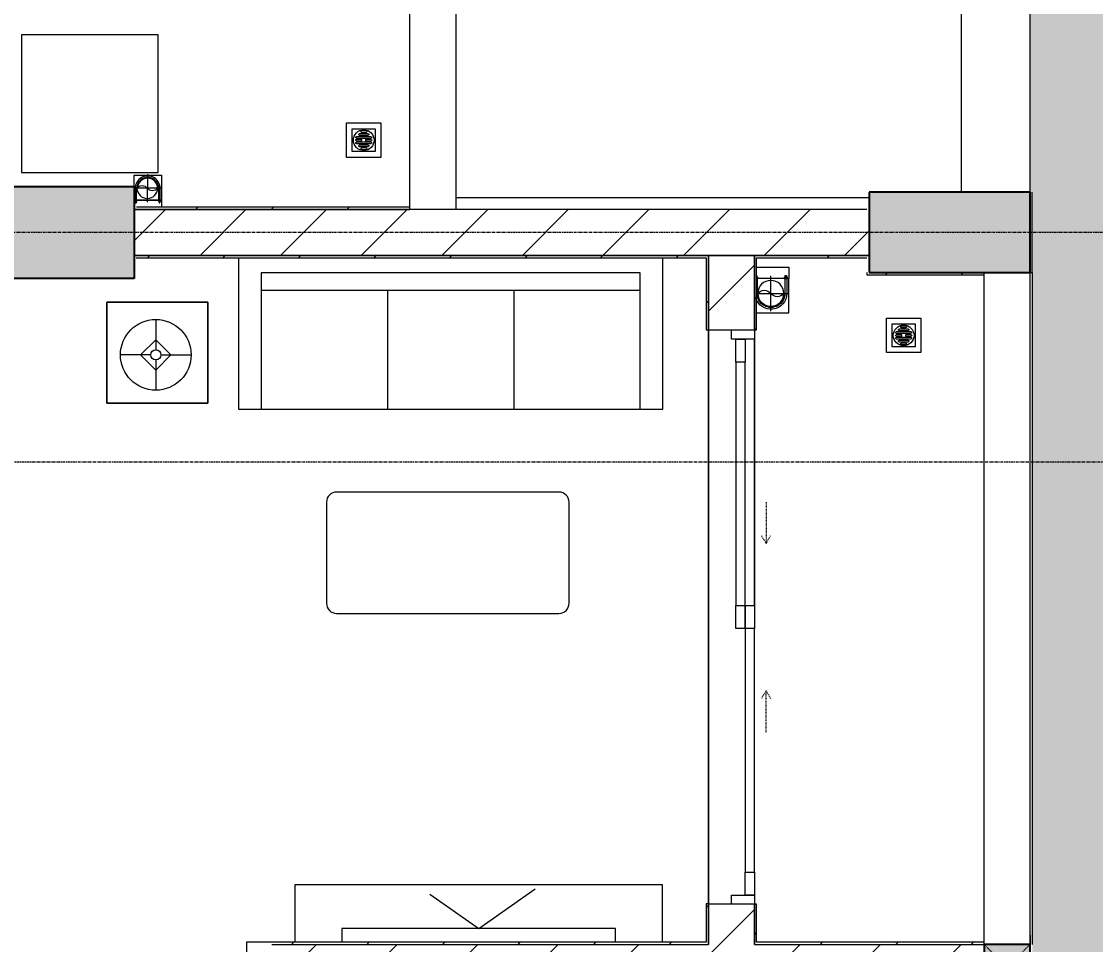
# Model space of a CAD drawing. Header units: millimetres. Extents: x 5121 to 246734, y -48180 to 129206.
# Drawn here: x 122863 to 127538, y 22437 to 26455 of the extents above; entities that cross this region are included whole.
import ezdxf

# ---------------------------------------------------------------- set-up
doc = ezdxf.new("R2010")
doc.units = ezdxf.units.MM
for name, pattern in [('Dash', [6, 3, -3]), ('Grid Line', [22.225, 12.7, -3.175, 3.175, -3.175]), ('IMPORT-CENTER _3_', [10.16, 6.35, -1.27, 1.27, -1.27])]:
    doc.linetypes.add(name, pattern=pattern)
for name, color, linetype, lineweight in [('0-1', 7, 'Continuous', 5), ('A-ANNO-DIMS', 211, 'Continuous', 9), ('A-ANNO-DIMS-310', 211, 'Continuous', 9), ('A-DOOR', 31, 'Continuous', 9), ('A-DOOR-FRAM', 31, 'Continuous', 9), ('A-DOOR-HDLN', 31, 'Dash', 9), ('A-FLOR-1', 50, 'Continuous', 9), ('A-FLOR-PATT', 8, 'Continuous', 9), ('A-WALL', 113, 'Continuous', 9), ('A-WALL-1', 250, 'Continuous', 18), ('A-WALL-2', 50, 'Continuous', 9), ('A-WALL-FNSH-1', 50, 'Continuous', 9), ('A-WALL-PATT-1', 9, 'Continuous', 9), ('A-WALL-PATT-2', 50, 'Continuous', 9), ('A-WALL-PATT-3', 111, 'Continuous', 9), ('G-IMPT', 8, 'Continuous', 9), ('G-IMPT-1', 254, 'Continuous', 9), ('G-IMPT-2', 8, 'IMPORT-CENTER _3_', 9), ('I-FURN', 30, 'Continuous', 9), ('I-FURN-1', 253, 'Continuous', 9), ('M-EQPM', 50, 'Continuous', 9), ('S-BEAM-1', 50, 'Continuous', 9), ('S-COLS-1', 7, 'Continuous', 5), ('S-COLS-2', 10, 'Continuous', 25), ('S-COLS-3', 50, 'Continuous', 9), ('S-COLS-5', 52, 'Continuous', 25), ('S-COLS-6', 52, 'Dash', 9), ('S-COLS-HDLN', 52, 'Dash', 9), ('S-GRID-1', 1, 'Grid Line', 9)]:
    doc.layers.add(name, color=color, linetype=linetype, lineweight=lineweight)
doc.styles.add('Arial_8', font='arial_0.ttf', dxfattribs={"width": 0.9, "height": 930})
doc.dimstyles.new('1_Dim_chi_tiet_khu_đất_2', dxfattribs={"dimscale": 304.8, "dimtxt": 948.841242, "dimasz": 1.220472, "dimexe": 1.01706, "dimexo": 0.0625, "dimgap": 0.101706, "dimtad": 1, "dimdec": 0, "dimrnd": 5, "dimzin": 0, "dimdsep": 46, "dimtxsty": 'Arial_8', "dimblk1": 'OBLIQUE', "dimblk2": 'OBLIQUE', "dimsah": 1, "dimcen": 0.09, "dimdle": 1.01706, "dimazin": 0, "dimtfac": 1, "dimtdec": 4, "dimtix": 1, "dimtmove": 0, "dimatfit": 3, "dimfxl": 3.051181, "dimfxlon": 1, "dimtvp": 1, "dimtolj": 1, "dimtzin": 0, "dimarcsym": 2})
pattern_1 = [(45, (0, 0), (-175.3625, 175.3625), [])]
pattern_2 = [(45, (0, 0), (-164.40233, 164.40233), [])]

# ---------------------------------------------------------------- blocks, each defined once
blk = doc.blocks.new('M_Concrete-Rectangular-Column2 - 400x1300-812637-TKCS_MB TỔNG THỂ TẦNG 1')
at = {"layer": 'S-COLS-3'}
blk.add_hatch(color=256, dxfattribs=at).paths.add_polyline_path([(650, 200), (-650, 200), (-650, -200), (650, -200), (650, 100)])
at = {"layer": 'S-COLS-2'}
for p, q in [((-650, 200), (650, 200)), ((-650, -200), (-650, 200)), ((650, 200), (650, -200)), ((650, -200), (-650, -200))]:
    blk.add_line(p, q, dxfattribs=at)
blk = doc.blocks.new('NCV_TKTC_KET CAU_rvt-1-TKCS_MB TỔNG THỂ TẦNG 1')
at = {"layer": 'S-COLS-1'}
blk.add_hatch(color=256, dxfattribs=at).paths.add_polyline_path([(126952.6, 25361.9), (127252.6, 25361.9), (127252.5, 25711.9), (126552.6, 25711.9), (126552.6, 25361.9), (126874.4, 25361.9)])
at = {"layer": 'A-FLOR-1'}
blk.add_line((127252.6, 25711.9), (127252.6, 27336.9), dxfattribs=at)
at = {"layer": 'S-BEAM-1'}
for p, q in [((126952.6, 27336.9), (126952.6, 25711.9)), ((127252.6, 25711.9), (127252.6, 27336.9)), ((126552.5, 25686.9), (124752.6, 25686.9)), ((126552.5, 25636.9), (126552.5, 25686.9))]:
    blk.add_line(p, q, dxfattribs=at)
at = {"layer": 'S-COLS-2'}
for p, q in [((127252.6, 25711.9), (126552.6, 25711.9)), ((126552.6, 25711.9), (126552.6, 25361.9)), ((127252.6, 25361.9), (127252.6, 25711.9)), ((126552.6, 25361.9), (127252.6, 25361.9))]:
    blk.add_line(p, q, dxfattribs=at)
at = {"layer": 'S-COLS-3'}
blk.add_blockref('M_Concrete-Rectangular-Column2 - 400x1300-812637-TKCS_MB TỔNG THỂ TẦNG 1', (122702.6, 25536.9), dxfattribs=at)
blk = doc.blocks.new('MAY GIAT - MAY GIAT_dwg-V97-TKCS_MB TỔNG THỂ TẦNG 1')
at = {"layer": 'G-IMPT-1', "flags": 128}
blk.add_lwpolyline([(5, 596.6), (5, 2.3), (605, 2.3), (605, 596.6)], close=True, dxfattribs=at)
blk = doc.blocks.new('MAY GIAT - MAY GIAT-V119-TKCS_MB TỔNG THỂ TẦNG 1')
at = {"layer": 'I-FURN-1'}
for p, q in [((5, 596.6), (5, 2.3)), ((605, 596.6), (5, 596.6)), ((605, 2.3), (605, 596.6)), ((5, 2.3), (605, 2.3))]:
    blk.add_line(p, q, dxfattribs=at)
blk.add_blockref('MAY GIAT - MAY GIAT_dwg-V97-TKCS_MB TỔNG THỂ TẦNG 1', (0, 0))
blk = doc.blocks.new('LOBBY_SOFA_1 - LOBBY_SOFA_1-850634-TKCS_MB TỔNG THỂ TẦNG 1')
at = {"layer": 'I-FURN'}
for p, q in [((-2556, 0), (-2556, -660)), ((-708, -660), (-708, 0)), ((-2457, -66), (-2457, -660)), ((-807, -66), (-2457, -66)), ((-807, -660), (-807, -66)), ((-807, -143), (-2457, -143)), ((-1907, -143), (-1907, -660)), ((-1357, -143), (-1357, -660)), ((-3128.2, -193.5), (-2688.2, -193.5)), ((-3128.2, -633.5), (-3128.2, -193.5)), ((-2688.2, -193.5), (-2688.2, -633.5)), ((-2915.4, -269), (-2915.4, -401)), ((-2915.4, -357), (-2981.4, -423)), ((-2849.4, -423), (-2915.4, -357)), ((-2937.4, -423), (-3069.4, -423)), ((-2981.4, -423), (-2915.4, -489)), ((-2915.4, -489), (-2849.4, -423)), ((-2915.4, -445), (-2915.4, -577)), ((-2893.4, -423), (-2761.4, -423)), ((-2688.2, -633.5), (-3128.2, -633.5)), ((-2556, -660), (-708, -660)), ((-1160.3, -1020.5), (-2128.3, -1020.5)), ((-2172.3, -1064.5), (-2172.3, -1504.5)), ((-1116.3, -1504.5), (-1116.3, -1064.5)), ((-2128.3, -1548.5), (-1160.3, -1548.5))]:
    blk.add_line(p, q, dxfattribs=at)
for radius in [154, 22]:
    blk.add_circle((-2915.4, -423), radius, dxfattribs=at)
for centre, start, end in [((-2128.3, -1064.5), 90, 180), ((-1160.3, -1064.5), 0, 90), ((-2128.3, -1504.5), 180, 270), ((-1160.3, -1504.5), 270, 0)]:
    blk.add_arc(centre, 44, start, end, dxfattribs=at)
at = {"layer": 'I-FURN-1'}
for p, q in [((-2556, 0), (-2556, -660)), ((-708, -660), (-708, 0)), ((-2688.2, -193.5), (-3128.2, -193.5)), ((-3128.2, -193.5), (-3128.2, -633.5)), ((-2688.2, -633.5), (-2688.2, -193.5)), ((-3128.2, -633.5), (-2688.2, -633.5)), ((-2556, -660), (-708, -660)), ((-1160.3, -1020.5), (-2128.3, -1020.5)), ((-2172.3, -1064.5), (-2172.3, -1504.5)), ((-1116.3, -1504.5), (-1116.3, -1064.5)), ((-2128.3, -1548.5), (-1160.3, -1548.5))]:
    blk.add_line(p, q, dxfattribs=at)
for centre, start, end in [((-2128.3, -1064.5), 90, 180), ((-1160.3, -1064.5), 0, 90), ((-2128.3, -1504.5), 180, 270), ((-1160.3, -1504.5), 270, 0)]:
    blk.add_arc(centre, 44, start, end, dxfattribs=at)
blk = doc.blocks.new('RES_BAN AN - RES_BAN AN-850638-TKCS_MB TỔNG THỂ TẦNG 1')
at = {"layer": 'I-FURN-1'}
for p, q in [((0, 0), (0, -250)), ((1600, -250), (1600, 0)), ((0, -250), (1600, -250))]:
    blk.add_line(p, q, dxfattribs=at)
blk = doc.blocks.new('KE TIVI-2 - KE TIVI-2-842843-TKCS_MB TỔNG THỂ TẦNG 1')
at = {"layer": 'I-FURN-1'}
for p, q in [((-595.6, 0), (-595.6, -60)), ((595.6, -60), (595.6, 0)), ((-595.6, -60), (595.6, -60)), ((0, -60), (-245.7, -232.1)), ((213, -209.1), (0, -60))]:
    blk.add_line(p, q, dxfattribs=at)
blk = doc.blocks.new('NCV_TKTC_TANG 1_rvt-1-TKCS_MB TỔNG THỂ TẦNG 1')
at = {"layer": 'A-WALL-PATT-1'}
h = blk.add_hatch(dxfattribs=at)
h.set_pattern_fill('FP_2', color=256, style=0, pattern_type=2)
h.set_pattern_definition(pattern_1)
h.paths.add_polyline_path([(127052.6, 22336.9), (127052.6, 22436.9), (123952.6, 22436.9), (123952.6, 22336.9), (126952.6, 22336.9)])
at = {"layer": 'A-WALL-PATT-2'}
h = blk.add_hatch(dxfattribs=at)
h.set_pattern_fill('FP_10', color=256, style=0, pattern_type=2)
h.set_pattern_definition(pattern_2)
h.paths.add_polyline_path([(123383.8, 25636.9), (124552.6, 25636.9), (124552.6, 25646.9), (123352.6, 25646.9), (123352.6, 25636.9)])
h = blk.add_hatch(dxfattribs=at)
h.set_pattern_fill('FP_10', color=256, style=0, pattern_type=2)
h.set_pattern_definition(pattern_2)
h.paths.add_polyline_path([(123367.9, 25426.9), (125852.6, 25426.9), (125852.6, 25436.9), (123352.6, 25436.8), (123352.6, 25426.9), (123362.4, 25426.9)])
h = blk.add_hatch(dxfattribs=at)
h.set_pattern_fill('FP_10', color=256, style=0, pattern_type=2)
h.set_pattern_definition(pattern_2)
h.paths.add_polyline_path([(126062.6, 22446.9), (126062.6, 22612.4), (126052.6, 22612.4), (126052.6, 22446.9)])
h.paths.add_polyline_path([(126052.6, 25112.4), (126062.6, 25112.4), (126062.6, 25436.9), (126052.6, 25436.9), (126052.6, 25268.6)])
h = blk.add_hatch(dxfattribs=at)
h.set_pattern_fill('FP_10', color=256, style=0, pattern_type=2)
h.set_pattern_definition(pattern_2)
h.paths.add_polyline_path([(126552.6, 25426.9), (126552.6, 25436.9), (126062.6, 25436.9), (126062.6, 25426.9), (126542.6, 25426.9)])
h = blk.add_hatch(dxfattribs=at)
h.set_pattern_fill('FP_10', color=256, style=0, pattern_type=2)
h.set_pattern_definition(pattern_2)
h.paths.add_polyline_path([(125852.6, 22446.9), (125852.6, 22613.5), (125842.6, 22612.4), (125842.6, 22446.9)])
h.paths.add_polyline_path([(125842.6, 25113.5), (125852.6, 25113.5), (125852.6, 25426.9), (125842.6, 25426.9), (125842.6, 25268.6)])
h = blk.add_hatch(dxfattribs=at)
h.set_pattern_fill('FP_10', color=256, style=0, pattern_type=2)
h.set_pattern_definition(pattern_2)
h.paths.add_polyline_path([(126860.6, 25351.9), (127052.6, 25351.9), (127052.6, 25361.9), (126542.6, 25361.9), (126542.6, 25351.9), (126552.6, 25351.9)])
h = blk.add_hatch(dxfattribs=at)
h.set_pattern_fill('FP_10', color=256, style=0, pattern_type=2)
h.set_pattern_definition(pattern_2)
h.paths.add_polyline_path([(123852.6, 19236.9), (123852.6, 21336.5), (123842.6, 21336.5), (123842.6, 19236.9)])
h.paths.add_polyline_path([(123842.6, 22236.5), (123852.6, 22236.9), (123850.8, 22446.9), (123842.6, 22446.9), (123842.6, 22236.9)])
h = blk.add_hatch(dxfattribs=at)
h.set_pattern_fill('FP_10', color=256, style=0, pattern_type=2)
h.set_pattern_definition(pattern_2)
h.paths.add_polyline_path([(125652.9, 22436.9), (125852.6, 22436.9), (125852.6, 22446.9), (123852.6, 22446.9), (123852.6, 22436.9), (124052.9, 22436.9)])
h = blk.add_hatch(dxfattribs=at)
h.set_pattern_fill('FP_10', color=256, style=0, pattern_type=2)
h.set_pattern_definition(pattern_2)
h.paths.add_polyline_path([(127052.6, 22436.9), (127052.6, 22446.9), (126052.6, 22446.9), (126052.6, 22436.9), (126952.6, 22436.9)])
at = {"layer": 'A-FLOR-1'}
for p, q in [((125852.6, 22613.5), (125852.6, 25112.4)), ((125852.6, 25112.4), (125852.6, 22613.5)), ((126052.6, 23912.4), (126052.6, 25072.4)), ((125852.6, 22613.5), (125952.6, 22613.5))]:
    blk.add_line(p, q, dxfattribs=at)
at = {"layer": 'A-WALL-1'}
for p, q in [((123352.6, 25636.9), (124552.6, 25636.9)), ((124552.6, 25646.9), (123362.6, 25646.9)), ((124552.6, 25636.9), (124552.6, 25646.9)), ((125852.6, 25436.9), (123352.6, 25436.9)), ((125852.6, 25426.9), (125852.6, 25436.9)), ((126062.6, 25436.9), (126052.6, 25436.9)), ((126052.6, 25436.9), (126052.6, 25112.4)), ((126552.6, 25436.9), (126062.6, 25436.9)), ((126552.6, 25426.9), (126552.6, 25436.9)), ((123362.4, 25426.9), (125842.6, 25426.9)), ((125842.6, 25426.9), (125842.6, 25113.5)), ((125852.6, 25113.5), (125852.6, 25426.9)), ((126062.6, 25112.4), (126062.6, 25426.9)), ((126062.6, 25426.9), (126542.6, 25426.9)), ((126542.6, 25361.9), (126542.6, 25351.9)), ((126542.6, 25351.9), (127052.6, 25351.9)), ((127052.6, 25361.9), (126552.6, 25361.9)), ((127052.6, 25351.9), (127052.6, 25361.9)), ((125842.6, 25113.5), (125852.6, 25113.5)), ((126052.6, 25112.4), (126062.6, 25112.4)), ((125852.6, 22613.5), (125842.6, 22613.5)), ((125842.6, 22613.5), (125842.6, 22446.9)), ((125852.6, 22446.9), (125852.6, 22613.5)), ((126062.6, 22612.4), (126052.6, 22612.4)), ((126052.6, 22612.4), (126052.6, 22446.9)), ((126062.6, 22446.9), (126062.6, 22612.4)), ((123852.6, 22446.9), (123842.6, 22446.9)), ((123842.6, 22446.9), (123842.6, 22236.5)), ((125842.6, 22446.9), (123852.6, 22446.9)), ((125852.6, 22436.9), (125852.6, 22446.9)), ((126052.6, 22446.9), (126052.6, 22436.9)), ((127052.6, 22446.9), (126062.6, 22446.9)), ((127052.6, 22436.9), (127052.6, 22446.9)), ((123952.6, 22436.9), (125852.6, 22436.9)), ((126052.6, 22436.9), (127052.6, 22436.9))]:
    blk.add_line(p, q, dxfattribs=at)
at = {"layer": 'A-WALL-2'}
for p, q in [((124552.6, 25646.9), (124552.6, 27336.9)), ((124752.6, 27336.9), (124752.6, 25636.9))]:
    blk.add_line(p, q, dxfattribs=at)
at = {"layer": 'I-FURN-1'}
for name, p, rotation in [('MAY GIAT - MAY GIAT-V119-TKCS_MB TỔNG THỂ TẦNG 1', (122860.3, 26402.4), 269.9999999999991), ('RES_BAN AN - RES_BAN AN-850638-TKCS_MB TỔNG THỂ TẦNG 1', (125652.9, 22446.9), 180), ('KE TIVI-2 - KE TIVI-2-842843-TKCS_MB TỔNG THỂ TẦNG 1', (124852.9, 22446.9), 180)]:
    blk.add_blockref(name, p, dxfattribs=dict(at, rotation=rotation))
blk.add_blockref('LOBBY_SOFA_1 - LOBBY_SOFA_1-850634-TKCS_MB TỔNG THỂ TẦNG 1', (126362.6, 25426.9), dxfattribs=at)
blk = doc.blocks.new('TKTC_XREF_251221_MB TANG 1 - TKTC_XREF_260130_MB TANG 1_dwg_CUM U_DN100-V244-TKCS_MB TỔNG THỂ TẦNG 1')
at = {"layer": 'G-IMPT'}
blk.add_hatch(color=256, dxfattribs=at).paths.add_polyline_path([(61, 0), (53.7, -28.5), (45.3, -40.3), (35, -49.4), (20.4, -57), (15.8, -58.9), (0, -58.9), (0, -57), (20.1, -52.8), (36.6, -43.1), (47.8, -30.5), (54.6, -15.8), (55.1, -14.8), (56.6, 3.2), (54.6, 15.8), (43.1, 36.6), (30.5, 47.8), (15.8, 54.6), (2.5, 56.7), (0, 58.9), (2.5, 60.7), (25.1, 55.1), (35, 49.4), (49.4, 35), (55.1, 25.1), (60.6, 3.2)])
for p, q in [((-78.1, 62.4), (-72.7, 62.4)), ((-66.9, 62.1), (-71.7, 62.1)), ((-71.7, 59.2), (-66.9, 59.2)), ((-79.1, -63.4), (-79.1, -66.6)), ((-76.6, -63.4), (-76.6, -66.6)), ((-74.6, -63.4), (-74.6, -66.6)), ((-72.7, -60.7), (-72.7, -69.3)), ((-66.9, -62.1), (-71.7, -62.1)), ((-66.9, -67.9), (-71.7, -67.9)), ((-65, -69), (0, -69))]:
    blk.add_line(p, q, dxfattribs=at)
at = {"layer": 'G-IMPT', "flags": 128}
for points in [[(-65, 62.7), (-65, 57.3), (-66.9, 57.3), (-66.9, 59.2)], [(-65, 61), (0, 61), (0, 57)], [(-72.7, -62.4), (-78.1, -62.4), (-78.1, -67.6), (-72.7, -67.6)], [(-71.7, -70.8), (-66.9, -70.8), (-66.9, -59.2), (-71.7, -59.2)], [(-66.9, -59.2), (-66.9, -57.3), (-65, -57.3), (-65, -72.7), (-66.9, -72.7), (-66.9, -70.8)], [(-65, -61), (0, -61), (0, -57)]]:
    blk.add_lwpolyline(points, dxfattribs=at)
at = {"layer": 'G-IMPT'}
for centre, radius, start, end in [((-71.1, 60.7), 1.56, 112.6199, 247.3801), ((0, 0), 69, 270, 76.0748), ((0, 0), 61, 270, 90), ((0, 0), 57, 270, 90), ((-78.1, -63.4), 0.96, 90, 180), ((-78.1, -66.6), 0.96, 180, 270), ((-71.1, -60.7), 1.56, 112.6199, 247.3801), ((-67.9, -65), 4.8, 143.1301, 216.8699), ((-71.1, -69.3), 1.56, 112.6199, 247.3801)]:
    blk.add_arc(centre, radius, start, end, dxfattribs=at)
blk = doc.blocks.new('TKTC_XREF_251221_MB TANG 1 - TKTC_XREF_260130_MB TANG 1_dwg_$cc-V245-TKCS_MB TỔNG THỂ TẦNG 1')
at = {"layer": 'G-IMPT'}
blk.add_circle((0, 0), 0.5, dxfattribs=at)
for centre, radius, start, end in [((0, 0), 0.5, 90, 270), ((0.188, 0.25), 0.313, 126.8699, 233.1301), ((-0.188, -0.25), 0.313, 306.8699, 53.1301)]:
    blk.add_arc(centre, radius, start, end, dxfattribs=at)
at = {"layer": 'G-IMPT-2'}
for p, q in [((0, -0.543), (0, 0.673)), ((-0.673, 0), (0.673, 0))]:
    blk.add_line(p, q, dxfattribs=at)
blk = doc.blocks.new('TKTC_XREF_251221_MB TANG 1 - TKTC_XREF_260130_MB TANG 1_dwg_CUM U_DN100-V204-TKCS_MB TỔNG THỂ TẦNG 1')
at = {"layer": 'G-IMPT'}
for p, q in [((-79.1, 66.6), (-79.1, 63.4)), ((-76.6, 66.6), (-76.6, 63.4)), ((-74.6, 66.6), (-74.6, 63.4)), ((-72.7, 69.3), (-72.7, 60.7)), ((-66.9, 67.9), (-71.7, 67.9)), ((-66.9, 62.1), (-71.7, 62.1)), ((-65, 69), (0, 69)), ((-79.1, -63.4), (-79.1, -66.6)), ((-76.6, -63.4), (-76.6, -66.6)), ((-74.6, -63.4), (-74.6, -66.6)), ((-72.7, -60.7), (-72.7, -69.3)), ((-66.9, -62.1), (-71.7, -62.1)), ((-66.9, -67.9), (-71.7, -67.9)), ((-65, -69), (0, -69))]:
    blk.add_line(p, q, dxfattribs=at)
at = {"layer": 'G-IMPT', "flags": 128}
for points in [[(-72.7, 67.6), (-78.1, 67.6), (-78.1, 62.4), (-72.7, 62.4)], [(-71.7, 59.2), (-66.9, 59.2), (-66.9, 70.8), (-71.7, 70.8)], [(-66.9, 70.8), (-66.9, 72.7), (-65, 72.7), (-65, 57.3), (-66.9, 57.3), (-66.9, 59.2)], [(-65, 61), (0, 61), (0, 57)], [(-66.9, -59.2), (-66.9, -57.3), (-65, -57.3), (-65, -72.7), (-66.9, -72.7), (-66.9, -70.8)], [(-65, -61), (0, -61), (0, -57)], [(-72.7, -62.4), (-78.1, -62.4), (-78.1, -67.6), (-72.7, -67.6)], [(-71.7, -70.8), (-66.9, -70.8), (-66.9, -59.2), (-71.7, -59.2)]]:
    blk.add_lwpolyline(points, dxfattribs=at)
at = {"layer": 'G-IMPT'}
for centre, radius, start, end in [((-78.1, 66.6), 0.96, 90, 180), ((-78.1, 63.4), 0.96, 180, 270), ((-71.1, 69.3), 1.56, 112.61986, 247.38014), ((-67.9, 65), 4.8, 143.1301, 216.8699), ((-71.1, 60.7), 1.56, 112.61986, 247.38014), ((0, 0), 69, 270, 90), ((0, 0), 61, 270, 90), ((0, 0), 57, 270, 90), ((-78.1, -63.4), 0.96, 90, 180), ((-78.1, -66.6), 0.96, 180, 270), ((-71.1, -60.7), 1.56, 112.61986, 247.38014), ((-67.9, -65), 4.8, 143.1301, 216.8699), ((-71.1, -69.3), 1.56, 112.61986, 247.38014)]:
    blk.add_arc(centre, radius, start, end, dxfattribs=at)
blk = doc.blocks.new('TKTC_XREF_251221_MB TANG 1 - TKTC_XREF_260130_MB TANG 1_dwg_$cc-V275-TKCS_MB TỔNG THỂ TẦNG 1')
at = {"layer": 'G-IMPT'}
blk.add_circle((0, 0), 0.5, dxfattribs=at)
for centre, radius, start, end in [((0, 0), 0.5, 90, 270), ((0.188, 0.25), 0.313, 126.8699, 233.1301), ((-0.188, -0.25), 0.313, 306.8699, 53.1301)]:
    blk.add_arc(centre, radius, start, end, dxfattribs=at)
at = {"layer": 'G-IMPT-2'}
for p, q in [((0, -0.673), (0, 0.641)), ((-0.673, 0), (0.673, 0))]:
    blk.add_line(p, q, dxfattribs=at)
blk = doc.blocks.new('TKTC_XREF_251221_MB TANG 1 - TKTC_XREF_260130_MB TANG 1_dwg_THU NUOC - THU NUOC-444531-TKCS_MB TẦNG 1-4202124-TKCS_MB TỔNG THỂ TẦNG 1')
at = {"layer": 'M-EQPM'}
for p, q in [((-23.3, 10.8), (40.9, 10.8)), ((40.9, 4.8), (-23.3, 4.8)), ((-11, 23.3), (28.5, 23.3)), ((28.5, 17.3), (-11, 17.3)), ((-1.1, 35.6), (18.5, 35.6)), ((18.5, 29.6), (-1.1, 29.6)), ((-23.3, -13.6), (40.9, -13.6)), ((40.9, -19.6), (-23.3, -19.6)), ((-11, -26.1), (28.5, -26.1)), ((28.5, -32.1), (-11, -32.1)), ((-1.1, -38.5), (18.5, -38.5)), ((18.5, -44.5), (-1.1, -44.5))]:
    blk.add_line(p, q, dxfattribs=at)
at = {"layer": 'M-EQPM', "flags": 128}
for points in [[(83.7, -79.4), (83.7, 70.6), (-66.3, 70.6), (-66.3, -79.4)], [(58.7, -54.4), (58.7, 45.6), (-41.3, 45.6), (-41.3, -54.4)]]:
    blk.add_lwpolyline(points, close=True, dxfattribs=at)
for points in [[(-23.3, -1.2), (0.7, -1.2), (0.7, -7.2), (-23.3, -7.2)], [(40.9, -7.2), (16.7, -7.2), (16.7, -1.2), (40.9, -1.2)]]:
    blk.add_lwpolyline(points, dxfattribs=at)
at = {"layer": 'M-EQPM'}
for centre, radius, start, end in [((8.7, -4.4), 45, 360, 180), ((8.7, -4.4), 45, 360, 180), ((-23.3, 7.8), 3, 90, 270), ((-11, 20.3), 3, 90, 270), ((-1.1, 32.6), 3, 90, 270), ((18.5, 32.6), 3, 270, 90), ((28.5, 20.3), 3, 270, 90), ((40.9, 7.8), 3, 270, 90), ((8.7, -4.4), 45, 180, 360), ((8.7, -4.4), 45, 180, 360), ((-23.3, -4.2), 3, 90, 270), ((-23.3, -16.6), 3, 90, 270), ((-11, -29.1), 3, 90, 270), ((-1.1, -41.5), 3, 90, 270), ((18.5, -41.5), 3, 270, 90), ((28.5, -29.1), 3, 270, 90), ((40.9, -4.2), 3, 270, 90), ((40.9, -16.6), 3, 270, 90)]:
    blk.add_arc(centre, radius, start, end, dxfattribs=at)
blk = doc.blocks.new('TKTC_XREF_251221_MB TANG 1 - TKTC_XREF_260130_MB TANG 1_dwg-4202109-TKCS_MB TỔNG THỂ TẦNG 1')
at = {"layer": 'G-IMPT'}
for p, q in [((-75899.1, -375634.7), (-75899.1, -374009.7)), ((-79799, -375699.7), (-79799, -375669.7)), ((-77089.1, -375960.7), (-76948.4, -375960.7))]:
    blk.add_line(p, q, dxfattribs=at)
at = {"layer": 'G-IMPT', "flags": 128}
blk.add_lwpolyline([(-79799, -375559.8), (-79679.5, -375559.8), (-79679.5, -375669.7), (-79799, -375669.7)], close=True, dxfattribs=at)
for points in [[(-79799, -375669.7), (-79679.2, -375669.7), (-79679.2, -375699.7)], [(-76948.4, -375960.5), (-76948.7, -376010.5), (-77089.1, -376010.5)], [(-77089.1, -376160.3), (-76948.6, -376160.3), (-76948.6, -376010.6), (-77089.1, -376010.6)]]:
    blk.add_lwpolyline(points, dxfattribs=at)
at = {"extrusion": (0, 0, -1), "zscale": -1}
for p in [(78790.5, -375403.7), (76440.4, -376253.7)]:
    blk.add_blockref('TKTC_XREF_251221_MB TANG 1 - TKTC_XREF_260130_MB TANG 1_dwg_THU NUOC - THU NUOC-444531-TKCS_MB TẦNG 1-4202124-TKCS_MB TỔNG THỂ TẦNG 1', p, dxfattribs=at)
at = {"extrusion": (0, 0, -1)}
for name, p, xscale, yscale, zscale, rotation in [('TKTC_XREF_251221_MB TANG 1 - TKTC_XREF_260130_MB TANG 1_dwg_$cc-V275-TKCS_MB TỔNG THỂ TẦNG 1', (79741.4, -375616.9), 90.00000000005102, 90.00000000005102, -90.000000000051, 270.374026779938), ('TKTC_XREF_251221_MB TANG 1 - TKTC_XREF_260130_MB TANG 1_dwg_CUM U_DN100-V244-TKCS_MB TỔNG THỂ TẦNG 1', (77026.5, -376075.5), 0.9975000000000006, 0.9975000000000006, -0.9975000000000006, 270.0009913382947), ('TKTC_XREF_251221_MB TANG 1 - TKTC_XREF_260130_MB TANG 1_dwg_$cc-V245-TKCS_MB TỔNG THỂ TẦNG 1', (77027.4, -376075.5), 113.7150000000073, 113.7150000000073, -113.7150000000073, 89.99900866374671)]:
    blk.add_blockref(name, p, dxfattribs=dict(at, xscale=xscale, yscale=yscale, zscale=zscale, rotation=rotation))
at = {"xscale": 0.7894736842105244, "yscale": 0.7894736842105244, "zscale": 0.7894736842105244, "rotation": 89.99999999844376}
blk.add_blockref('TKTC_XREF_251221_MB TANG 1 - TKTC_XREF_260130_MB TANG 1_dwg_CUM U_DN100-V204-TKCS_MB TỔNG THỂ TẦNG 1', (-79739.7, -375618.4), dxfattribs=at)
blk = doc.blocks.new('TKTC_XREF_251221_MB TANG 1 - TKTC_XREF_251221_MB TANG 1-2038492-TKCS_MB TỔNG THỂ TẦNG 1')
blk.add_blockref('TKTC_XREF_251221_MB TANG 1 - TKTC_XREF_260130_MB TANG 1_dwg-4202109-TKCS_MB TỔNG THỂ TẦNG 1', (169499.1, 384109.7))
blk = doc.blocks.new('G1_SOF - BO TRU - 200x200-3051103-TKCS_MB TỔNG THỂ TẦNG 1')
at = {"layer": 'S-COLS-HDLN'}
for p, q in [((-100, -100), (100, 100)), ((100, -100), (-100, 100))]:
    blk.add_line(p, q, dxfattribs=at)
blk = doc.blocks.new('DEG_02-DEG_03 - DEG_02-2500x2400mm-CỬA ĐI 02 CÁNH TRƯỢT-841416-TKCS_MB TỔNG THỂ TẦNG 1')
at = {"layer": 'A-DOOR'}
for p, q in [((-50, -60), (-50, -20)), ((-50, -20), (50, -20)), ((50, -20), (50, -60)), ((1110, -20), (50, -20)), ((1110, -60), (1110, -20)), ((1110, -20), (1210, -20)), ((1210, -20), (1210, -60)), ((-1210, -100), (-1210, -60)), ((-1210, -60), (-1110, -60)), ((-1110, -60), (-1110, -100)), ((-50, -60), (-1110, -60)), ((50, -60), (-50, -60)), ((-50, -100), (-50, -60)), ((-50, -60), (50, -60)), ((50, -60), (1110, -60)), ((50, -60), (50, -100)), ((1210, -60), (1110, -60)), ((-1110, -100), (-1210, -100)), ((-1110, -100), (-50, -100)), ((50, -100), (-50, -100))]:
    blk.add_line(p, q, dxfattribs=at)
at = {"layer": 'A-DOOR-FRAM'}
for p, q in [((-1250, 0), (-1210, 0)), ((-1250, -100), (-1250, 0)), ((-1210, 0), (-1210, -100)), ((1210, -100), (1210, 0)), ((1210, 0), (1250, 0)), ((1250, 0), (1250, -100)), ((-1210, -100), (-1250, -100)), ((1250, -100), (1210, -100))]:
    blk.add_line(p, q, dxfattribs=at)
at = {"layer": 'A-DOOR-HDLN'}
for p, q in [((-320.4, -151.1), (-355, -131.1)), ((320.4, -151.1), (355, -131.1)), ((-500.4, -151.1), (-320.4, -151.1)), ((-320.4, -151.1), (-355, -171.1)), ((320.4, -151.1), (355, -171.1)), ((500.4, -151.1), (320.4, -151.1))]:
    blk.add_line(p, q, dxfattribs=at)
blk = doc.blocks.new('DIMBLOCK50-TKCS_MB TỔNG THỂ TẦNG 1')
at = {"layer": 'A-ANNO-DIMS-310'}
for p, q in [((127252.6, 22477.6), (127252.6, 21237.6)), ((127252.6, 21547.6), (127252.6, 22477.6)), ((134801.5, 22477.6), (134801.5, 21237.6)), ((134801.5, 21547.6), (134801.5, 22477.6)), ((126942.6, 21547.6), (135111.5, 21547.6))]:
    blk.add_line(p, q, dxfattribs=at)
at = {"layer": 'A-ANNO-DIMS-310', "lineweight": 25}
for p, q in [((127252.6, 21547.6), (127438.6, 21733.6)), ((134801.5, 21547.6), (134987.5, 21733.6)), ((127252.6, 21547.6), (127066.6, 21361.6)), ((134801.5, 21547.6), (134615.5, 21361.6))]:
    blk.add_line(p, q, dxfattribs=at)
at = {"layer": 'A-ANNO-DIMS-310', "color": 0, "insert": (129742.4, 22786), "char_height": 930, "width": 3083.004, "attachment_point": 1, "line_spacing_factor": 0.941778, "style": 'Arial_8'}
blk.add_mtext('7550', dxfattribs=at)
blk = doc.blocks.new('_Oblique')
at = {"color": 0, "linetype": 'ByBlock', "lineweight": -2}
blk.add_line((-0.5, -0.5), (0.5, 0.5), dxfattribs=at)

msp = doc.modelspace()

# ---------------------------------------------------------------- hatches: boundary and pattern name
at = {"layer": 'A-FLOR-PATT'}
h = msp.add_hatch(dxfattribs=at)
h.set_pattern_fill('FP_23', color=256, style=0, pattern_type=2)
h.set_pattern_definition([(0, (236.2, 15.75), (787.4, 787.4), [118.11, -23.622, 31.496, -23.622, -590.55]), (0, (236.2, 15.75), (787.4, 787.4), [-196.85, 118.11, -472.44]), (0, (196.85, 39.4), (787.4, 787.4), [78.74, -59.055, 118.11, -59.055, -472.44]), (0, (196.85, 39.4), (787.4, 787.4), [-314.96, 78.74, -393.7]), (0, (472.44, 354.3), (787.4, 787.4), [98.425, -39.37, 98.425, -551.18]), (0, (78.74, 511.8), (787.4, 787.4), [39.37, -78.74, 39.37, -629.92]), (90, (157.5, 511.8), (-787.4, 787.4), [70.866, -716.534]), (90, (393.7, 39.4), (-787.4, 787.4), [78.74, -708.66]), (90, (590.55, 354.3), (-787.4, 787.4), [78.74, -708.66]), (45, (496.06, 31.5), (0, 787.4002), [78.74, -1034.812]), (135, (291.34, 31.5), (-787.4002, 6e-14), [78.74, -1034.812]), (63.435, (472.44, 35.43), (-0.0007, 787.4), [78.74, -1681.94]), (75.964, (433.07, 39.37), (-0.00383, 787.3999), [78.74, -3167.793]), (75.964, (629.92, 354.33), (-0.00383, 787.3999), [62.992, -3183.541]), (75.964, (173.23, 511.81), (-0.00383, 787.3999), [55.118, -3191.415]), (104.036, (354.33, 39.37), (0.00383, 787.3999), [78.74, -3167.793]), (104.036, (551.18, 354.33), (0.00383, 787.3999), [62.992, -3183.541]), (104.036, (141.73, 511.81), (0.00383, 787.3999), [55.118, -3191.415]), (116.565, (314.96, 35.43), (0.0007, 787.4), [78.74, -1681.939])])
h.paths.add_polyline_path([(127252.6, 17346.9), (128812.2, 17347.5), (128913.1, 17354.5), (129012.7, 17373), (129116.8, 17405.7), (129208.7, 17446.6), (129291.6, 17495), (129356.5, 17541.1), (129431, 17607.6), (129513.7, 17704.9), (129555.2, 17763.4), (129603.5, 17850.8), (129648.4, 17966.1), (129669.3, 18038.9), (129686.7, 18149), (129691.6, 18300.2), (129691.6, 33727.4), (128462.6, 33727.4), (128462.6, 33737.4), (127262.6, 33737.4), (127262.6, 27336.9), (127252.6, 27336.9), (127252.6, 25711.9), (127262.6, 25711.9), (127262.6, 19136.9), (127252.6, 19136.9), (127252.6, 17596.9), (127262.6, 17596.9), (127262.6, 17586.9), (127252.6, 17586.9), (127252.6, 17536.9)])
h.paths.add_polyline_path([(127262.6, 37137.4), (129701.6, 37137.4), (129701.6, 40386.3), (129693.8, 40471.7), (129671.1, 40555.4), (129647.1, 40613.3), (129606.1, 40680.2), (129555.2, 40739.9), (129495.5, 40790.8), (129409.4, 40839.8), (129356.1, 40861.9), (129279.8, 40880.2), (129201.6, 40886.3), (128501.6, 40886.3), (128501.6, 61586.3), (129208.7, 61586.9), (129287, 61594.2), (129370.7, 61616.8), (129428.6, 61640.8), (129495.5, 61681.8), (129555.2, 61732.8), (129606.1, 61792.4), (129650.4, 61867.2), (129677.2, 61931.8), (129695.5, 62008.1), (129701.6, 62086.3), (129701.6, 74336.9), (129695.3, 74585.1), (129676.5, 74832.7), (129645.1, 75078.9), (129586.3, 75387.9), (129545.2, 75565.1), (129460.7, 75851.2), (129396.6, 76038.7), (129304.5, 76269.3), (129175.1, 76544.2), (129085.9, 76714.9), (128959, 76930.4), (128817.7, 77143.9), (128666.7, 77348.2), (128501.6, 77548.5), (128337.2, 77728.8), (128131.6, 77930), (127973.6, 78071), (127766.6, 78236.9), (127579.5, 78372.8), (127348.8, 78521.6), (127154.9, 78634.2), (126896.1, 78765.3), (126668.6, 78865.9), (126486.1, 78937.9), (126253.1, 79016.6), (126016.5, 79083.6), (125777.1, 79138.6), (125535.3, 79181.5), (125291.7, 79212.2), (125047, 79230.7), (124801.6, 79236.9), (118352.6, 79236.9), (118352.6, 78636.9), (118652.6, 78636.9), (118652.6, 78246.9), (122742.5, 78246.9), (122742.5, 78236.9), (122752.5, 78236.9), (122752.6, 79046.9), (125162.5, 79046.9), (125162.5, 79036.9), (125152.5, 79036.9), (125152.5, 78236.9), (125162.5, 78236.9), (125162.9, 78246.9), (127252.6, 78246.9), (127252.6, 76536.9), (127262.6, 76536.9), (127262.6, 69762.3), (127252.6, 69761.9), (127252.6, 68136.9), (127262.1, 68136.9), (127262.6, 61561.9), (127252.6, 61561.9), (127252.6, 56842.4), (127262.6, 56842.4), (127262.6, 53361.9), (127252.6, 53361.9), (127252.6, 51736.9), (127262.6, 51736.9), (127262.6, 45161.9), (127252.6, 45161.9), (127252.6, 43536.9), (127262.6, 43536.9), (127262.6, 37150.6)])
h.paths.add_polyline_path([(114552.6, 78246.9), (114552.6, 78636.9), (114852.6, 78639), (114852.6, 79318.2), (100282.9, 79315.8), (100172.4, 79311.5), (99993.1, 79291.8), (99836.3, 79264.3), (99668, 79222.6), (99489.3, 79163.9), (99325.3, 79096.7), (99184.5, 79028.3), (99012.1, 78927.4), (98855.2, 78818.7), (98723.2, 78712.8), (98623, 78622.9), (98493.2, 78488.3), (98392, 78369), (98301.8, 78246.9), (114542.6, 78246.9)])
at = {"layer": 'A-WALL-PATT-3'}
h = msp.add_hatch(dxfattribs=at)
h.set_pattern_fill('FP_1', color=256, style=0, pattern_type=2)
h.set_pattern_definition(pattern_1)
h.paths.add_polyline_path([(125852.6, 25436.9), (126552.6, 25436.9), (126552.6, 25636.9), (123352.6, 25636.8), (123352.6, 25436.9), (123852.6, 25436.9)])
h = msp.add_hatch(dxfattribs=at)
h.set_pattern_fill('FP_1', color=256, style=0, pattern_type=2)
h.set_pattern_definition(pattern_1)
h.paths.add_polyline_path([(126052.6, 22436.9), (126052.6, 22612.4), (125852.6, 22612.4), (125852.6, 22436.9)])
h.paths.add_polyline_path([(125852.6, 25112.4), (126052.6, 25113.5), (126052.6, 25436.9), (125852.6, 25436.9), (125852.6, 25113.5)])
at = {"layer": 'S-COLS-1'}
msp.add_hatch(color=256, dxfattribs=at).paths.add_polyline_path([(127252.5, 22237.4), (127252.6, 22237.4), (127252.5, 22437.4), (127052.6, 22436.9), (127052.6, 22237.4)])

# ---------------------------------------------------------------- linework, layer by layer
at = {"layer": 'A-WALL'}
for p, q in [((127052.6, 22446.9), (127052.6, 25351.9)), ((127252.6, 22437.4), (127252.6, 25361.9)), ((127262.6, 25361.9), (127262.6, 22436.9)), ((125852.6, 22613.5), (125852.6, 25112.4)), ((126052.6, 25072.4), (126052.6, 23912.4))]:
    msp.add_line(p, q, dxfattribs=at)
at = {"layer": 'A-WALL-1'}
for p, q in [((126542.6, 25636.9), (123352.6, 25636.9)), ((123352.6, 25636.9), (123352.6, 25436.9)), ((126552.6, 25436.9), (126552.6, 25636.9)), ((123352.6, 25436.9), (126552.6, 25436.9)), ((126052.6, 25436.9), (125852.6, 25436.9)), ((125852.6, 25436.9), (125852.6, 25112.4)), ((126052.6, 25112.4), (126052.6, 25436.9)), ((125852.6, 25112.4), (125952.6, 25112.4)), ((125952.6, 22612.4), (125852.6, 22612.4)), ((125852.6, 22612.4), (125852.6, 22436.9)), ((126052.6, 22436.9), (126052.6, 22612.4))]:
    msp.add_line(p, q, dxfattribs=at)
at = {"layer": 'A-WALL-FNSH-1'}
for p, q in [((127252.6, 25711.9), (127252.6, 25361.9)), ((127262.6, 25361.9), (127262.6, 25711.9)), ((127252.6, 25361.9), (127262.6, 25361.9))]:
    msp.add_line(p, q, dxfattribs=at)
at = {"layer": 'S-COLS-5'}
for p, q in [((127252.6, 22437.4), (127052.6, 22437.4)), ((127052.6, 22437.4), (127052.6, 22237.4)), ((127252.6, 22237.4), (127252.6, 22437.4))]:
    msp.add_line(p, q, dxfattribs=at)
at = {"layer": 'S-GRID-1'}
for p, q in [((127252.6, 23210.6), (127252.6, 78232.7)), ((129301.8, 25536.9), (31601.8, 25536.9)), ((125364.8, 24536.9), (35538.8, 24536.9)), ((133114.8, 24536.9), (125364.8, 24536.9)), ((127252.6, 15460.6), (127252.6, 23210.6))]:
    msp.add_line(p, q, dxfattribs=at)

# ---------------------------------------------------------------- block references
at = {"layer": '0-1'}
for name in ['NCV_TKTC_KET CAU_rvt-1-TKCS_MB TỔNG THỂ TẦNG 1', 'NCV_TKTC_TANG 1_rvt-1-TKCS_MB TỔNG THỂ TẦNG 1']:
    msp.add_blockref(name, (0, 0), dxfattribs=at)
at = {"layer": 'A-DOOR', "rotation": 90.00000000000007}
msp.add_blockref('DEG_02-DEG_03 - DEG_02-2500x2400mm-CỬA ĐI 02 CÁNH TRƯỢT-841416-TKCS_MB TỔNG THỂ TẦNG 1', (125952.6, 23862.4), dxfattribs=at)
at = {"layer": 'M-EQPM'}
msp.add_blockref('TKTC_XREF_251221_MB TANG 1 - TKTC_XREF_251221_MB TANG 1-2038492-TKCS_MB TỔNG THỂ TẦNG 1', (33652.6, 17236.9), dxfattribs=at)
at = {"layer": 'S-COLS-6', "rotation": 180}
msp.add_blockref('G1_SOF - BO TRU - 200x200-3051103-TKCS_MB TỔNG THỂ TẦNG 1', (127152.6, 22337.4), dxfattribs=at)

# ---------------------------------------------------------------- dimensions: what is measured, and where the dimension line sits
at = {"layer": 'A-ANNO-DIMS'}
dim = msp.add_linear_dim(base=(134801.5, 21547.6), p1=(127252.6, 22477.6), p2=(134801.5, 22477.6), dimstyle='1_Dim_chi_tiet_khu_đất_2', override={"dimpost": '<>', "dimfxl": 7548.920784}, dxfattribs=at)
dim.commit()
dim.dimension.update_dxf_attribs({"geometry": 'DIMBLOCK50-TKCS_MB TỔNG THỂ TẦNG 1', "text_midpoint": (131027, 22053.5)})

doc.saveas('drawing.dxf')
